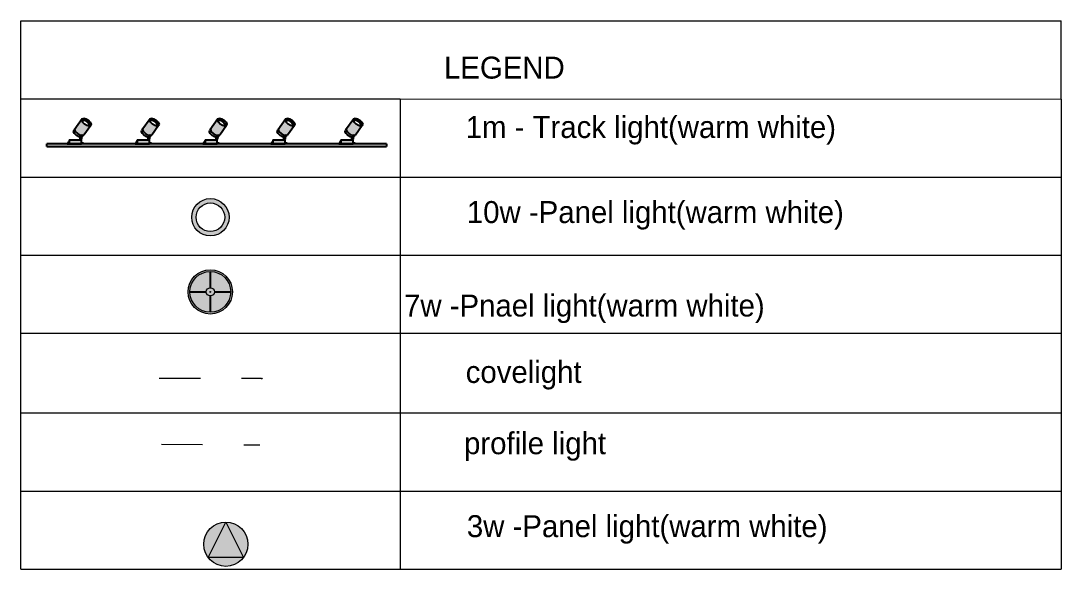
# Model space of a CAD drawing. Header units: millimetres. Extents: x 1464389 to 1998638, y -29162 to 256806.
# Drawn here: x 1735859 to 1740598, y 205312 to 207810 of the extents above; entities that cross this region are included whole.
import ezdxf

# ---------------------------------------------------------------- set-up
doc = ezdxf.new("R2010")
doc.units = ezdxf.units.MM
doc.header["$LTSCALE"] = 15
doc.linetypes.add('JIS_02_1.2', pattern=[2.5, 1.25, -1.25])
doc.layers.get('0').update_dxf_attribs({"lineweight": 5})
doc.layers.add('Edges', color=7, linetype='Continuous')
doc.layers.add('Walls & Columns', color=7, linetype='Continuous')
doc.layers.add('Hatch', color=252, linetype='Continuous', lineweight=15)
doc.layers.add('hidden line', color=251, linetype='JIS_02_1.2', lineweight=20)

# ---------------------------------------------------------------- blocks, each defined once
blk = doc.blocks.new('jfjd')
at = {"layer": 'Hatch'}
h = blk.add_hatch(color=67, dxfattribs=at)
h.dxf.hatch_style = 1
h.set_gradient(color1=(114, 116, 48), color2=(237, 238, 153), name='INVCYLINDER')
h.paths.add_polyline_path([(175309.1530030879, -17961.16554368112), (175309.1530030879, -17951.16554368112, 0.414213562373095), (175179.7902744802, -18080.52827228885), (175189.7902744802, -18080.52827228885, -0.414213562373095)])
h.paths.add_polyline_path([(175309.1530030879, -17951.16554368112), (175309.1530030879, -17961.16554368112, -0.414213562373095), (175428.5157316956, -18080.52827228885), (175438.5157316956, -18080.52827228885, 0.414213562373095)])
h.paths.add_polyline_path([(175189.7902744802, -18080.52827228885), (175179.7902744802, -18080.52827228885, 0.414213562373095), (175309.1530030879, -18209.89100089658), (175309.1530030879, -18199.89100089658, -0.414213562373095)])
h.paths.add_polyline_path([(175438.5157316956, -18080.52827228885), (175428.5157316956, -18080.52827228885, -0.414213562373095), (175309.1530030879, -18199.89100089658), (175309.1530030879, -18209.89100089658, 0.414213562373095)])
at = {"layer": 'Hatch', "true_color": 0xd7ebd2}
h = blk.add_hatch(color=254, dxfattribs=at)
h.dxf.hatch_style = 1
edge = h.paths.add_edge_path()
edge.add_arc((175309.1530030879, -18080.52827228883), 2, 180, 269.9999999993747)
edge.add_line((175309.1530030879, -18082.52827228883), (175309.1530030878, -18199.89100089655))
edge.add_arc((175309.1530030879, -18080.52827228883), 119.3627286077244, 180, 269.99999999997556, ccw=False)
edge.add_line((175189.7902744802, -18080.52827228885), (175307.1530030879, -18080.52827228885))
edge = h.paths.add_edge_path()
edge.add_arc((175309.1530030879, -18080.52827228889), 1.99999999996362, 269.9999999991662, 360.0000000010422)
edge.add_line((175311.1530030879, -18080.52827228885), (175428.5157316956, -18080.52827228885))
edge.add_arc((175309.1530030879, -18080.52827228884), 119.3627286077426, 270, 359.999999999993, ccw=False)
edge.add_line((175309.1530030879, -18199.89100089658), (175309.1530030879, -18082.52827228885))
edge = h.paths.add_edge_path()
edge.add_arc((175309.1530030879, -18080.52827228887), 2, 0, 89.99999999937468)
edge.add_line((175309.1530030879, -18078.52827228885), (175309.1530030879, -17961.16554368112))
edge.add_arc((175309.1530030879, -18080.52827228887), 119.3627286077244, 0, 89.99999999997561, ccw=False)
edge.add_line((175428.5157316956, -18080.52827228885), (175311.1530030879, -18080.52827228885))
edge = h.paths.add_edge_path()
edge.add_arc((175309.1530030878, -18080.52827228882), 1.99999999996362, 89.99999999916623, 180.0000000010422)
edge.add_line((175307.1530030879, -18080.52827228885), (175189.7902744801, -18080.52827228885))
edge.add_arc((175309.1530030879, -18080.52827228887), 119.3627286077426, 90, 179.999999999993, ccw=False)
edge.add_line((175309.1530030879, -17961.16554368112), (175309.1530030879, -18078.52827228885))
at = {"layer": 'Hatch', "true_color": 0x999b37}
h = blk.add_hatch(color=55, dxfattribs=at)
h.dxf.hatch_style = 1
h.paths.add_polyline_path([(175307.1530030879, -18080.52827228887), (175307.1530030879, -18082.52827228885), (175309.1530030879, -18082.52827228885, -0.4142135623709639)])
h.paths.add_polyline_path([(175309.1530030879, -18078.52827228885), (175307.1530030879, -18078.52827228885), (175307.1530030879, -18080.52827228887, -0.4142135623752261)])
h.paths.add_polyline_path([(175311.1530030879, -18078.52827228885), (175309.1530030879, -18078.52827228885, -0.4142135623730951), (175311.1530030879, -18080.52827228885)])
h.paths.add_polyline_path([(175311.1530030879, -18080.52827228885, -0.4142135623730951), (175309.1530030879, -18082.52827228885), (175311.1530030879, -18082.52827228885)])
at = {"layer": 'Hatch', "true_color": 0xd7ebd2}
h = blk.add_hatch(color=254, dxfattribs=at)
h.dxf.hatch_style = 1
h.paths.add_polyline_path([(175307.1530030879, -18078.52827228885), (175311.1530030879, -18078.52827228885), (175311.1530030879, -18082.52827228885), (175307.1530030879, -18082.52827228885)], flags=17)
h.paths.add_polyline_path([(175307.1530030879, -18080.52827228885, -1), (175311.1530030879, -18080.52827228885, -1)])
at = {"layer": 'Hatch', "true_color": 0x999b37}
h = blk.add_hatch(color=55, dxfattribs=at)
h.dxf.hatch_style = 1
h.paths.add_polyline_path([(175311.1530030879, -18080.52827228885, 1), (175307.1530030879, -18080.52827228885, 1)])
at = {"color": 116, "true_color": 0x136734}
for p, q in [((175307.1530030879, -17961.16554368112), (175307.1530030879, -18056.61893752244)), ((175309.1530030879, -17961.16554368112), (175309.1530030879, -18056.5354340038)), ((175311.1530030879, -17961.16554368112), (175311.1530030879, -18056.61893752244)), ((175189.7902744802, -18078.52827228885), (175285.2436683215, -18078.52827228886)), ((175189.7902744802, -18080.52827228885), (175285.1601648028, -18080.52827228885)), ((175189.7902744802, -18082.52827228885), (175285.2436683215, -18082.52827228885)), ((175307.1530030879, -18078.52827228885), (175307.1530030879, -18082.52827228885)), ((175307.1530030879, -18078.52827228885), (175311.1530030878, -18078.52827228885)), ((175307.1530030879, -18082.52827228885), (175311.1530030878, -18082.52827228885)), ((175307.1530030879, -18104.43760705526), (175307.1530030879, -18199.89100089658)), ((175309.1530030879, -18104.5211105739), (175309.1530030879, -18199.89100089658)), ((175311.1530030879, -18078.52827228885), (175311.1530030879, -18082.52827228885)), ((175311.1530030879, -18104.43760705526), (175311.1530030879, -18199.89100089658)), ((175333.0623378543, -18078.52827228886), (175428.5157316956, -18078.52827228885)), ((175333.0623378543, -18082.52827228885), (175428.5157316956, -18082.52827228885)), ((175333.1458413729, -18080.52827228885), (175428.5157316956, -18080.52827228885))]:
    blk.add_line(p, q, dxfattribs=at)
for radius in [129.3627286077295, 119.3627286077295, 23.99283828504849, 2]:
    blk.add_circle((175309.1530030879, -18080.52827228885), radius, dxfattribs=at)
blk = doc.blocks.new('Track Lighting fr')
at = {"layer": 'Hatch'}
h = blk.add_hatch(color=256, dxfattribs=at)
h.dxf.hatch_style = 1
h.paths.add_polyline_path([(5.248054120217326, 3.821727721436462), (2.748054120217326, 3.821727721436462), (2.748054120217326, 3.801727721439993), (2.994121091042521, 3.801727721439993), (3.08412110630131, 3.801727721439993), (3.494121075783732, 3.801727721439993), (3.584121136818888, 3.801727721439993), (3.994121136818888, 3.801727721439993), (4.084121136818888, 3.801727721439993), (4.494121136818888, 3.801727721439993), (4.584121136818888, 3.801727721439993), (4.994121014748576, 3.801727721439993), (5.084121014748575, 3.801727721439993), (5.248054120217326, 3.801727721439993)])
h = blk.add_hatch(color=219, dxfattribs=at)
h.dxf.hatch_style = 1
h.set_gradient(color1=(100, 33, 101), color2=(247, 242, 129), name='SPHERICAL')
h.paths.add_polyline_path([(5.248054120217326, 3.821727721436462), (2.748054120217326, 3.821727721436462), (2.748054120217326, 3.801727721439993), (2.994121091042521, 3.801727721439993), (3.08412110630131, 3.801727721439993), (3.494121075783732, 3.801727721439993), (3.584121136818888, 3.801727721439993), (3.994121136818888, 3.801727721439993), (4.084121136818888, 3.801727721439993), (4.494121136818888, 3.801727721439993), (4.584121136818888, 3.801727721439993), (4.994121014748576, 3.801727721439993), (5.084121014748575, 3.801727721439993), (5.248054120217326, 3.801727721439993)])
h = blk.add_hatch(color=219, dxfattribs=at)
h.dxf.hatch_style = 1
h.set_gradient(color1=(100, 33, 101), color2=(247, 242, 129), name='SPHERICAL')
h.paths.add_polyline_path([(3.08412110630131, 3.783727721439993), (3.08412110630131, 3.792727721439993), (3.08412110630131, 3.796727721439993), (3.08412110630131, 3.800727721439993), (2.994121091042521, 3.800727721439993), (2.994121091042521, 3.796727721439993), (2.994121091042521, 3.792727721439993), (2.994121091042521, 3.770727721439993), (2.997641091042521, 3.770727721439993), (3.08412110630131, 3.770727721439993)])
h.paths.add_polyline_path([(3.584121136818888, 3.792727721439993), (3.584121136818888, 3.796727721439993), (3.584121136818888, 3.800727721439993), (3.494121075783732, 3.800727721439993), (3.494121075783732, 3.796727721439993), (3.494121075783732, 3.792727721439993), (3.494121121560099, 3.792727721439993), (3.494121121560099, 3.770727721439993), (3.497641121560099, 3.770727721439993), (3.584121136818888, 3.770727721439993), (3.584121136818888, 3.783727721439993)])
h.paths.add_polyline_path([(4.084121136818888, 3.792727721439993), (4.084121136818888, 3.796727721439993), (4.084121136818888, 3.800727721439993), (3.994121136818888, 3.800727721439993), (3.994121136818888, 3.796727721439993), (3.994121136818888, 3.792727721439993), (3.994121121560099, 3.792727721439993), (3.994121121560099, 3.770727721439993), (3.997641121560099, 3.770727721439993), (4.084121136818888, 3.770727721439993), (4.084121136818888, 3.783727721439993)])
h.paths.add_polyline_path([(4.584121136818888, 3.792727721439993), (4.584121136818888, 3.796727721439993), (4.584121136818888, 3.800727721439993), (4.494121136818888, 3.800727721439993), (4.494121136818888, 3.796727721439993), (4.494121136818888, 3.792727721439993), (4.494121121560099, 3.792727721439993), (4.494121121560099, 3.770727721439993), (4.497641121560099, 3.770727721439993), (4.584121136818888, 3.770727721439993), (4.584121136818888, 3.783727721439993)])
h.paths.add_polyline_path([(5.084121014748575, 3.792727721439993), (5.084121014748575, 3.796727721439993), (5.084121014748575, 3.800727721439993), (4.994121014748576, 3.800727721439993), (4.994121014748576, 3.796727721439993), (4.994121014748576, 3.792727721439993), (4.994120999489786, 3.792727721439993), (4.994120999489786, 3.770727721439993), (4.997640999489786, 3.770727721439993), (5.084121014748575, 3.770727721439993), (5.084121014748575, 3.783727721439993)])
h = blk.add_hatch(color=219, dxfattribs=at)
h.dxf.hatch_style = 1
h.set_gradient(color1=(100, 33, 101), color2=(248, 215, 49), name='INVCYLINDER')
h.paths.add_polyline_path([(3.041799023781779, 3.697361975895559), (3.03558839145756, 3.711504111515676), (3.021799023781779, 3.725646247135794), (3.004125744973185, 3.735999007450735), (2.995714932595255, 3.737893691288626), (2.990903482043684, 3.738977561386563), (2.987304120217326, 3.739788382755911), (2.981572796975138, 3.737893691288626), (2.975841473732951, 3.735999007450735), (2.925841473732951, 3.665288329350149), (2.937304120217326, 3.66907769702593), (2.940112496059898, 3.668445060833307), (2.945134840447618, 3.66731368917595), (2.954125744973185, 3.665288329350149), (2.971799023781779, 3.654935561405813), (2.98558839145756, 3.640793425785696), (2.987066136967459, 3.637428474147596), (2.988920411235214, 3.633206134649375), (2.991799023781779, 3.626651290165579), (2.9887667667017, 3.616298537480032), (3.038766766701701, 3.687009215580618)])
h.paths.add_polyline_path([(3.535588421975138, 3.711504111515676), (3.521799054299357, 3.725646247135794), (3.504125775490763, 3.735999007450735), (3.495714963112833, 3.737893691288626), (3.490903512561263, 3.738977561386563), (3.487304150734904, 3.739788382755911), (3.481572827492716, 3.737893691288626), (3.475841504250529, 3.735999007450735), (3.425841504250529, 3.665288329350149), (3.437304150734904, 3.66907769702593), (3.440112526577476, 3.668445060833307), (3.445134870965196, 3.66731368917595), (3.454125775490763, 3.665288329350149), (3.471799054299357, 3.654935561405813), (3.485588421975138, 3.640793425785696), (3.487066167485037, 3.637428474147596), (3.488920441752792, 3.633206134649375), (3.491799054299357, 3.626651290165579), (3.488766797219279, 3.616298537480032), (3.538766797219279, 3.687009215580618), (3.541799054299357, 3.697361975895559)])
h.paths.add_polyline_path([(4.038766797219277, 3.687009215580616), (4.041799054299357, 3.697361975895559), (4.035588421975138, 3.711504111515676), (4.021799054299356, 3.725646247135794), (4.004125775490763, 3.735999007450735), (3.995714963112833, 3.737893691288626), (3.990903512561262, 3.738977561386563), (3.987304150734904, 3.739788382755911), (3.981572827492716, 3.737893691288626), (3.975841504250528, 3.735999007450735), (3.925841504250529, 3.665288329350149), (3.937304150734903, 3.66907769702593), (3.940112526577476, 3.668445060833307), (3.945134870965196, 3.66731368917595), (3.954125775490763, 3.665288329350149), (3.971799054299357, 3.654935561405813), (3.985588421975137, 3.640793425785696), (3.987066167485037, 3.637428474147596), (3.988920441752792, 3.633206134649375), (3.991799054299356, 3.626651290165579), (3.988766797219278, 3.616298537480032)])
h.paths.add_polyline_path([(4.541799054299357, 3.697361975895559), (4.535588421975138, 3.711504111515677), (4.521799054299358, 3.725646247135794), (4.504125775490763, 3.735999007450735), (4.495714963112833, 3.737893691288626), (4.490903512561262, 3.738977561386563), (4.487304150734904, 3.739788382755911), (4.481572827492716, 3.737893691288626), (4.475841504250528, 3.735999007450735), (4.425841504250529, 3.665288329350149), (4.437304150734903, 3.66907769702593), (4.440112526577476, 3.668445060833307), (4.445134870965196, 3.66731368917595), (4.454125775490763, 3.665288329350149), (4.471799054299357, 3.654935561405813), (4.485588421975137, 3.640793425785696), (4.487066167485037, 3.637428474147596), (4.488920441752792, 3.633206134649375), (4.491799054299356, 3.626651290165579), (4.488766797219278, 3.616298537480032), (4.538766797219277, 3.687009215580616)])
h.paths.add_polyline_path([(5.041798932229044, 3.697361975895559), (5.035588299904825, 3.711504111515676), (5.021798932229044, 3.725646247135794), (5.00412565342045, 3.735999007450735), (4.995714841042521, 3.737893691288626), (4.990903390490949, 3.738977561386563), (4.987304028664591, 3.739788382755911), (4.981572705422403, 3.737893691288626), (4.975841382180215, 3.735999007450735), (4.925841382180216, 3.665288329350149), (4.93730402866459, 3.66907769702593), (4.940112404507163, 3.668445060833307), (4.945134748894883, 3.66731368917595), (4.95412565342045, 3.665288329350149), (4.971798932229045, 3.654935561405813), (4.985588299904824, 3.640793425785696), (4.987066045414724, 3.637428474147596), (4.988920319682479, 3.633206134649375), (4.991798932229043, 3.626651290165579), (4.988766675148965, 3.616298537480032), (5.038766675148965, 3.687009215580616)])
at = {"layer": 'Edges'}
for p, q in [((5.248054120217326, 3.821727721436462), (2.748054120217326, 3.821727721436462)), ((2.748054120217326, 3.801727721439993), (2.748054120217326, 3.821727721436462)), ((2.748054120217326, 3.801727721439993), (2.994121091042521, 3.801727721439993)), ((2.979121121560099, 3.800727721439993), (2.994121091042521, 3.800727721439993)), ((2.979121121560099, 3.796727721439993), (2.979121121560099, 3.800727721439993)), ((2.979121121560099, 3.796727721439993), (2.994121091042521, 3.796727721439993)), ((2.981121121560099, 3.792727721439993), (2.981121121560099, 3.796727721439993)), ((2.994121091042521, 3.792727721439993), (2.981121121560099, 3.792727721439993)), ((2.990857037697794, 3.767727721439993), (2.990857037697794, 3.751799208334411)), ((2.99616033664799, 3.767727721439993), (2.990857037697794, 3.767727721439993)), ((2.990857037697794, 3.757222724186575), (2.99616033664799, 3.757222724186575)), ((2.994121091042521, 3.801727721439993), (2.994121091042521, 3.800727721439993)), ((2.994121091042521, 3.801727721439993), (3.08412110630131, 3.801727721439993)), ((2.994121091042521, 3.800727721439993), (2.994121091042521, 3.796727721439993)), ((3.08412110630131, 3.800727721439993), (2.994121091042521, 3.800727721439993)), ((2.994121091042521, 3.792727721439993), (2.994121091042521, 3.796727721439993)), ((2.994121091042521, 3.792727721439993), (2.994121091042521, 3.770727721439993)), ((2.994121091042521, 3.770727721439993), (2.998121091042521, 3.767727721439993)), ((2.994121091042521, 3.770727721439993), (2.997641091042521, 3.770727721439993)), ((2.99616033664799, 3.767727721439993), (2.99616033664799, 3.757222724186575)), ((2.99616033664799, 3.767727721439993), (2.998121091042521, 3.767727721439993)), ((2.99616033664799, 3.757222724186575), (2.99616033664799, 3.739222724186575)), ((2.99616033664799, 3.757222724186575), (3.005345929299357, 3.757222724186575)), ((2.997641091042521, 3.770727721439993), (2.998121091042521, 3.767727721439993)), ((3.08412110630131, 3.770727721439993), (2.997641091042521, 3.770727721439993)), ((3.005345929299357, 3.767727721439993), (2.998121091042521, 3.767727721439993)), ((3.005345929299357, 3.751513956660381), (3.005345929299358, 3.770727721439993)), ((3.08412110630131, 3.801727721439993), (3.494121075783732, 3.801727721439993)), ((3.08412110630131, 3.800727721439993), (3.08412110630131, 3.801727721439993)), ((3.08412110630131, 3.796727721439993), (3.08412110630131, 3.800727721439993)), ((3.09912110630131, 3.800727721439993), (3.08412110630131, 3.800727721439993)), ((3.08412110630131, 3.792727721439993), (3.08412110630131, 3.796727721439993)), ((3.09912110630131, 3.796727721439993), (3.08412110630131, 3.796727721439993)), ((3.08412110630131, 3.783727721439993), (3.08412110630131, 3.792727721439993)), ((3.08412110630131, 3.792727721439993), (3.09012110630131, 3.792727721439993)), ((3.08412110630131, 3.770727721439993), (3.08412110630131, 3.783727721439993)), ((3.08412110630131, 3.783727721439993), (3.09012110630131, 3.783727721439993)), ((3.09012110630131, 3.783727721439993), (3.09012110630131, 3.792727721439993)), ((3.09012110630131, 3.792727721439993), (3.09712110630131, 3.792727721439993)), ((3.09712110630131, 3.792727721439993), (3.09712110630131, 3.796727721439993)), ((3.09912110630131, 3.796727721439993), (3.09912110630131, 3.800727721439993)), ((3.479121136818888, 3.800727721439993), (3.494121075783732, 3.800727721439993)), ((3.479121136818888, 3.796727721439993), (3.494121075783732, 3.796727721439993)), ((3.479121152077677, 3.796727721439993), (3.479121152077677, 3.800727721439993)), ((3.494121075783732, 3.792727721439993), (3.481121136818888, 3.792727721439993)), ((3.481121152077677, 3.792727721439993), (3.481121152077677, 3.796727721439993)), ((3.490857068215372, 3.767727721439993), (3.490857068215373, 3.751799208334411)), ((3.496160367165568, 3.767727721439993), (3.490857068215373, 3.767727721439993)), ((3.490857068215373, 3.757222724186575), (3.496160367165568, 3.757222724186575)), ((3.494121075783732, 3.801727721439993), (3.494121075783732, 3.800727721439993)), ((3.494121075783732, 3.801727721439993), (3.584121136818888, 3.801727721439993)), ((3.494121075783732, 3.800727721439993), (3.494121075783732, 3.796727721439993)), ((3.584121136818888, 3.800727721439993), (3.494121075783732, 3.800727721439993)), ((3.494121075783732, 3.792727721439993), (3.494121075783732, 3.796727721439993)), ((3.494121121560099, 3.792727721439993), (3.494121121560099, 3.770727721439993)), ((3.494121121560099, 3.770727721439993), (3.498121121560099, 3.767727721439993)), ((3.494121121560099, 3.770727721439993), (3.497641121560099, 3.770727721439993)), ((3.496160367165568, 3.767727721439993), (3.496160367165568, 3.757222724186575)), ((3.496160367165568, 3.767727721439993), (3.498121121560099, 3.767727721439993)), ((3.496160367165568, 3.757222724186575), (3.496160367165568, 3.739222724186575)), ((3.496160367165568, 3.757222724186575), (3.505345959816935, 3.757222724186575)), ((3.497641121560099, 3.770727721439993), (3.498121121560099, 3.767727721439993)), ((3.584121136818888, 3.770727721439993), (3.497641121560099, 3.770727721439993)), ((3.505345959816935, 3.767727721439993), (3.498121121560099, 3.767727721439993)), ((3.505345959816935, 3.751513956660381), (3.505345959816936, 3.770727721439993)), ((3.584121136818888, 3.801727721439993), (3.994121136818888, 3.801727721439993)), ((3.584121136818888, 3.800727721439993), (3.584121136818888, 3.801727721439993)), ((3.584121136818888, 3.796727721439993), (3.584121136818888, 3.800727721439993)), ((3.599121136818888, 3.800727721439993), (3.584121136818888, 3.800727721439993)), ((3.584121136818888, 3.792727721439993), (3.584121136818888, 3.796727721439993)), ((3.599121136818888, 3.796727721439993), (3.584121136818888, 3.796727721439993)), ((3.584121136818888, 3.783727721439993), (3.584121136818888, 3.792727721439993)), ((3.584121136818888, 3.792727721439993), (3.590121136818888, 3.792727721439993)), ((3.584121136818888, 3.783727721439993), (3.590121136818888, 3.783727721439993)), ((3.584121136818888, 3.770727721439993), (3.584121136818888, 3.783727721439993)), ((3.590121136818888, 3.783727721439993), (3.590121136818888, 3.792727721439993)), ((3.590121136818888, 3.792727721439993), (3.597121136818888, 3.792727721439993)), ((3.979121136818888, 3.800727721439993), (3.994121136818888, 3.800727721439993)), ((3.979121136818888, 3.796727721439993), (3.994121136818888, 3.796727721439993)), ((3.979121152077677, 3.796727721439993), (3.979121152077677, 3.800727721439993)), ((3.994121136818888, 3.792727721439993), (3.981121136818888, 3.792727721439993)), ((3.981121152077677, 3.792727721439993), (3.981121152077677, 3.796727721439993)), ((3.990857068215372, 3.767727721439993), (3.990857068215372, 3.751799208334411)), ((3.996160367165567, 3.767727721439993), (3.990857068215372, 3.767727721439993)), ((3.990857068215372, 3.757222724186575), (3.996160367165567, 3.757222724186575)), ((3.994121121560099, 3.792727721439993), (3.994121121560099, 3.770727721439993)), ((3.994121121560099, 3.770727721439993), (3.998121121560099, 3.767727721439993)), ((3.994121121560099, 3.770727721439993), (3.997641121560099, 3.770727721439993)), ((3.994121136818888, 3.801727721439993), (3.994121136818888, 3.800727721439993)), ((3.994121136818888, 3.801727721439993), (4.084121136818888, 3.801727721439993)), ((3.994121136818888, 3.800727721439993), (3.994121136818888, 3.796727721439993)), ((4.084121136818888, 3.800727721439993), (3.994121136818888, 3.800727721439993)), ((3.994121136818888, 3.792727721439993), (3.994121136818888, 3.796727721439993)), ((3.996160367165567, 3.767727721439993), (3.996160367165567, 3.757222724186575)), ((3.996160367165567, 3.767727721439993), (3.998121121560099, 3.767727721439993)), ((3.996160367165567, 3.757222724186575), (3.996160367165567, 3.739222724186575)), ((3.996160367165567, 3.757222724186575), (4.005345959816935, 3.757222724186575)), ((3.997641121560099, 3.770727721439993), (3.998121121560099, 3.767727721439993)), ((4.084121136818888, 3.770727721439993), (3.997641121560099, 3.770727721439993)), ((4.005345959816935, 3.767727721439993), (3.998121121560099, 3.767727721439993)), ((4.005345959816935, 3.751513956660381), (4.005345959816935, 3.770727721439993)), ((4.084121136818888, 3.801727721439993), (4.494121136818888, 3.801727721439993)), ((4.084121136818888, 3.800727721439993), (4.084121136818888, 3.801727721439993)), ((4.084121136818888, 3.796727721439993), (4.084121136818888, 3.800727721439993)), ((4.099121136818888, 3.800727721439993), (4.084121136818888, 3.800727721439993)), ((4.084121136818888, 3.792727721439993), (4.084121136818888, 3.796727721439993)), ((4.099121136818888, 3.796727721439993), (4.084121136818888, 3.796727721439993)), ((4.084121136818888, 3.783727721439993), (4.084121136818888, 3.792727721439993)), ((4.084121136818888, 3.792727721439993), (4.090121136818888, 3.792727721439993)), ((4.084121136818888, 3.783727721439993), (4.090121136818888, 3.783727721439993)), ((4.084121136818888, 3.770727721439993), (4.084121136818888, 3.783727721439993)), ((4.090121136818888, 3.783727721439993), (4.090121136818888, 3.792727721439993)), ((4.090121136818888, 3.792727721439993), (4.097121136818888, 3.792727721439993)), ((4.097121136818888, 3.792727721439993), (4.097121136818888, 3.796727721439993)), ((4.099121136818888, 3.796727721439993), (4.099121136818888, 3.800727721439993)), ((4.479121136818888, 3.800727721439993), (4.494121136818888, 3.800727721439993)), ((4.479121136818888, 3.800727721439993), (4.494121136818888, 3.800727721439993)), ((4.479121136818888, 3.796727721439993), (4.494121136818888, 3.796727721439993)), ((4.479121136818888, 3.796727721439993), (4.494121136818888, 3.796727721439993)), ((4.479121152077677, 3.796727721439993), (4.479121152077677, 3.800727721439993)), ((4.494121136818888, 3.792727721439993), (4.481121136818888, 3.792727721439993)), ((4.494121136818888, 3.792727721439993), (4.481121136818889, 3.792727721439993)), ((4.481121152077677, 3.792727721439993), (4.481121152077677, 3.796727721439993)), ((4.490857068215371, 3.767727721439993), (4.490857068215372, 3.751799208334411)), ((4.496160367165567, 3.767727721439993), (4.490857068215372, 3.767727721439993)), ((4.490857068215372, 3.757222724186575), (4.496160367165567, 3.757222724186575)), ((4.494121121560099, 3.792727721439993), (4.494121121560099, 3.770727721439993)), ((4.494121121560099, 3.770727721439993), (4.498121121560098, 3.767727721439993)), ((4.494121121560099, 3.770727721439993), (4.497641121560099, 3.770727721439993)), ((4.494121136818888, 3.801727721439993), (4.494121136818888, 3.800727721439993)), ((4.494121136818888, 3.801727721439993), (4.584121136818888, 3.801727721439993)), ((4.494121136818888, 3.801727721439993), (4.494121136818888, 3.800727721439993)), ((4.494121136818888, 3.801727721439993), (4.584121136818888, 3.801727721439993)), ((4.494121136818888, 3.800727721439993), (4.494121136818888, 3.796727721439993)), ((4.584121136818888, 3.800727721439993), (4.494121136818888, 3.800727721439993)), ((4.494121136818888, 3.800727721439993), (4.494121136818888, 3.796727721439993)), ((4.584121136818888, 3.800727721439993), (4.494121136818888, 3.800727721439993)), ((4.494121136818888, 3.792727721439993), (4.494121136818888, 3.796727721439993)), ((4.494121136818888, 3.792727721439993), (4.494121136818888, 3.796727721439993)), ((4.496160367165567, 3.767727721439993), (4.496160367165567, 3.757222724186575)), ((4.496160367165567, 3.767727721439993), (4.498121121560098, 3.767727721439993)), ((4.496160367165567, 3.757222724186575), (4.496160367165567, 3.739222724186575)), ((4.496160367165567, 3.757222724186575), (4.505345959816935, 3.757222724186575)), ((4.497641121560099, 3.770727721439993), (4.498121121560098, 3.767727721439993)), ((4.584121136818888, 3.770727721439993), (4.497641121560099, 3.770727721439993)), ((4.505345959816935, 3.767727721439993), (4.498121121560098, 3.767727721439993)), ((4.505345959816935, 3.751513956660381), (4.505345959816935, 3.770727721439993)), ((4.584121136818888, 3.800727721439993), (4.584121136818888, 3.801727721439993)), ((4.584121136818888, 3.801727721439993), (4.994121014748576, 3.801727721439993)), ((4.584121136818888, 3.800727721439993), (4.584121136818888, 3.801727721439993)), ((4.584121136818888, 3.796727721439993), (4.584121136818888, 3.800727721439993)), ((4.599121136818888, 3.800727721439993), (4.584121136818888, 3.800727721439993)), ((4.584121136818888, 3.796727721439993), (4.584121136818888, 3.800727721439993)), ((4.599121136818888, 3.800727721439993), (4.584121136818888, 3.800727721439993)), ((4.584121136818888, 3.792727721439993), (4.584121136818888, 3.796727721439993)), ((4.599121136818888, 3.796727721439993), (4.584121136818888, 3.796727721439993)), ((4.584121136818888, 3.792727721439993), (4.584121136818888, 3.796727721439993)), ((4.599121136818888, 3.796727721439993), (4.584121136818888, 3.796727721439993)), ((4.584121136818888, 3.792727721439993), (4.590121136818889, 3.792727721439993)), ((4.584121136818888, 3.783727721439993), (4.584121136818888, 3.792727721439993)), ((4.584121136818888, 3.792727721439993), (4.590121136818888, 3.792727721439993)), ((4.584121136818888, 3.783727721439993), (4.590121136818888, 3.783727721439993)), ((4.584121136818888, 3.770727721439993), (4.584121136818888, 3.783727721439993)), ((4.590121136818889, 3.792727721439993), (4.597121136818888, 3.792727721439993)), ((4.590121136818888, 3.783727721439993), (4.590121136818888, 3.792727721439993)), ((4.590121136818888, 3.792727721439993), (4.597121136818888, 3.792727721439993)), ((4.597121136818888, 3.792727721439993), (4.597121136818888, 3.796727721439993)), ((4.599121136818888, 3.796727721439993), (4.599121136818888, 3.800727721439993)), ((4.979121014748576, 3.800727721439993), (4.994121014748576, 3.800727721439993)), ((4.979121014748575, 3.800727721439993), (4.994121014748576, 3.800727721439993)), ((4.979121014748576, 3.796727721439993), (4.994121014748576, 3.796727721439993)), ((4.979121014748575, 3.796727721439993), (4.994121014748576, 3.796727721439993)), ((4.979121030007364, 3.796727721439993), (4.979121030007364, 3.800727721439993)), ((4.994121014748576, 3.792727721439993), (4.981121014748576, 3.792727721439993)), ((4.994121014748576, 3.792727721439993), (4.981121014748576, 3.792727721439993)), ((4.981121030007364, 3.792727721439993), (4.981121030007364, 3.796727721439993)), ((4.990856946145058, 3.767727721439993), (4.990856946145059, 3.751799208334411)), ((4.996160245095254, 3.767727721439993), (4.990856946145059, 3.767727721439993)), ((4.990856946145059, 3.757222724186575), (4.996160245095254, 3.757222724186575)), ((4.994120999489786, 3.792727721439993), (4.994120999489786, 3.770727721439993)), ((4.994120999489786, 3.770727721439993), (4.998120999489785, 3.767727721439993)), ((4.994120999489786, 3.770727721439993), (4.997640999489786, 3.770727721439993)), ((4.994121014748576, 3.801727721439993), (4.994121014748576, 3.800727721439993)), ((4.994121014748576, 3.801727721439993), (5.084121014748575, 3.801727721439993)), ((4.994121014748576, 3.801727721439993), (4.994121014748576, 3.800727721439993)), ((4.994121014748576, 3.801727721439993), (5.084121014748575, 3.801727721439993)), ((4.994121014748576, 3.800727721439993), (4.994121014748576, 3.796727721439993)), ((5.084121014748575, 3.800727721439993), (4.994121014748576, 3.800727721439993)), ((4.994121014748576, 3.800727721439993), (4.994121014748576, 3.796727721439993)), ((5.084121014748575, 3.800727721439993), (4.994121014748576, 3.800727721439993)), ((4.994121014748576, 3.792727721439993), (4.994121014748576, 3.796727721439993)), ((4.994121014748576, 3.792727721439993), (4.994121014748576, 3.796727721439993)), ((4.996160245095254, 3.767727721439993), (4.996160245095254, 3.757222724186575)), ((4.996160245095254, 3.767727721439993), (4.998120999489785, 3.767727721439993)), ((4.996160245095254, 3.757222724186575), (4.996160245095254, 3.739222724186575)), ((4.996160245095254, 3.757222724186575), (5.005345837746622, 3.757222724186575)), ((4.997640999489786, 3.770727721439993), (4.998120999489785, 3.767727721439993)), ((5.084121014748575, 3.770727721439993), (4.997640999489786, 3.770727721439993)), ((5.005345837746622, 3.767727721439993), (4.998120999489785, 3.767727721439993)), ((5.005345837746622, 3.751513956660381), (5.005345837746622, 3.770727721439993)), ((5.084121014748575, 3.801727721439993), (5.248054120217326, 3.801727721439993)), ((5.084121014748575, 3.800727721439993), (5.084121014748575, 3.801727721439993)), ((5.084121014748575, 3.800727721439993), (5.084121014748575, 3.801727721439993)), ((5.084121014748575, 3.796727721439993), (5.084121014748575, 3.800727721439993)), ((5.099121014748576, 3.800727721439993), (5.084121014748575, 3.800727721439993)), ((5.084121014748575, 3.796727721439993), (5.084121014748575, 3.800727721439993)), ((5.099121014748575, 3.800727721439993), (5.084121014748575, 3.800727721439993)), ((5.084121014748575, 3.792727721439993), (5.084121014748575, 3.796727721439993)), ((5.099121014748576, 3.796727721439993), (5.084121014748575, 3.796727721439993)), ((5.084121014748575, 3.792727721439993), (5.084121014748575, 3.796727721439993)), ((5.099121014748575, 3.796727721439993), (5.084121014748575, 3.796727721439993)), ((5.084121014748575, 3.792727721439993), (5.090121014748576, 3.792727721439993)), ((5.084121014748575, 3.783727721439993), (5.084121014748575, 3.792727721439993)), ((5.084121014748575, 3.792727721439993), (5.090121014748575, 3.792727721439993)), ((5.084121014748575, 3.783727721439993), (5.090121014748575, 3.783727721439993)), ((5.084121014748575, 3.770727721439993), (5.084121014748575, 3.783727721439993)), ((5.090121014748576, 3.792727721439993), (5.097121014748575, 3.792727721439993)), ((5.090121014748575, 3.783727721439993), (5.090121014748575, 3.792727721439993)), ((5.090121014748575, 3.792727721439993), (5.097121014748575, 3.792727721439993)), ((5.097121014748575, 3.792727721439993), (5.097121014748575, 3.796727721439993)), ((5.099121014748575, 3.796727721439993), (5.099121014748575, 3.800727721439993)), ((5.248054120217326, 3.821727721436462), (5.248054120217326, 3.801727721439993)), ((2.925841473732951, 3.665288329350149), (2.975841473732951, 3.735999007450735)), ((2.981572796975138, 3.737893691288626), (2.975841473732951, 3.735999007450735)), ((2.981572796975138, 3.737893691288626), (2.990857037697794, 3.751023590431588)), ((2.981572796975138, 3.737893691288626), (2.987304120217326, 3.739788382755911)), ((2.987304120217326, 3.739788382755911), (2.987730075310052, 3.739692428665095)), ((2.987730075310052, 3.739692428665095), (2.988483048876518, 3.742263259159719)), ((2.987730075310052, 3.739692428665095), (2.990903482043684, 3.738977561386563)), ((2.988483048876518, 3.742263259159719), (2.990857037697794, 3.743653905779685)), ((2.9887667667017, 3.616298537480032), (3.048766766701701, 3.701151351200735)), ((2.990857037697794, 3.751799208334411), (2.990857037697794, 3.751023590431588)), ((2.990857037697794, 3.751023590431588), (2.990857037697794, 3.743653905779685)), ((2.990857037697794, 3.743653905779685), (2.990857037697794, 3.739222724186575)), ((2.990857037697794, 3.739222724186575), (2.990903482043684, 3.738977561386563)), ((2.990903482043684, 3.738977561386563), (2.995714932595255, 3.737893691288626)), ((2.995714932595255, 3.737893691288626), (2.996264797030302, 3.738671315843376)), ((3.004125744973185, 3.735999007450735), (2.995714932595255, 3.737893691288626)), ((2.996264797030302, 3.738671315843376), (2.99616033664799, 3.739222724186575)), ((2.996264797030302, 3.738671315843376), (2.997782274481645, 3.740817349760525)), ((2.997782274481645, 3.740817349760525), (2.999228184811846, 3.742862172638795)), ((2.999228184811846, 3.742862172638795), (3.005345929299357, 3.751513956660381)), ((3.004125744973185, 3.735999007450735), (3.021799023781779, 3.725646247135794)), ((3.005345929299357, 3.751513956660381), (3.005714947854044, 3.752035826908743)), ((3.005714947854044, 3.752035826908743), (3.014125744973185, 3.750141143070852)), ((3.014125744973185, 3.750141143070852), (3.031799023781779, 3.739788382755911)), ((3.021799023781779, 3.725646247135794), (3.03558839145756, 3.711504111515676)), ((3.031799023781779, 3.739788382755911), (3.04558839145756, 3.725646247135794)), ((3.03558839145756, 3.711504111515676), (3.041799023781779, 3.697361975895559)), ((3.041799023781779, 3.697361975895559), (3.038766766701701, 3.687009215580618)), ((3.04558839145756, 3.725646247135794), (3.051799023781779, 3.711504111515676)), ((3.051799023781779, 3.711504111515676), (3.048766766701701, 3.701151351200735)), ((3.425841504250529, 3.665288329350149), (3.475841504250529, 3.735999007450735)), ((3.481572827492716, 3.737893691288626), (3.475841504250529, 3.735999007450735)), ((3.481572827492716, 3.737893691288626), (3.490857068215373, 3.751023590431588)), ((3.481572827492716, 3.737893691288626), (3.487304150734904, 3.739788382755911)), ((3.487304150734904, 3.739788382755911), (3.48773010582763, 3.739692428665095)), ((3.48773010582763, 3.739692428665095), (3.488483079394097, 3.742263259159719)), ((3.48773010582763, 3.739692428665095), (3.490903512561263, 3.738977561386563)), ((3.488483079394097, 3.742263259159719), (3.490857068215373, 3.743653905779685)), ((3.488766797219279, 3.616298537480032), (3.548766797219279, 3.701151351200735)), ((3.490857068215373, 3.751799208334411), (3.490857068215373, 3.751023590431588)), ((3.490857068215373, 3.751023590431588), (3.490857068215373, 3.743653905779685)), ((3.490857068215373, 3.743653905779685), (3.490857068215373, 3.739222724186575)), ((3.490857068215373, 3.739222724186575), (3.490903512561263, 3.738977561386563)), ((3.490903512561263, 3.738977561386563), (3.495714963112833, 3.737893691288626)), ((3.495714963112833, 3.737893691288626), (3.49626482754788, 3.738671315843376)), ((3.504125775490763, 3.735999007450735), (3.495714963112833, 3.737893691288626)), ((3.49626482754788, 3.738671315843376), (3.496160367165568, 3.739222724186575)), ((3.49626482754788, 3.738671315843376), (3.497782304999224, 3.740817349760525)), ((3.497782304999224, 3.740817349760525), (3.499228215329425, 3.742862172638795)), ((3.499228215329425, 3.742862172638795), (3.505345959816935, 3.751513956660381)), ((3.504125775490763, 3.735999007450735), (3.521799054299357, 3.725646247135794)), ((3.505345959816935, 3.751513956660381), (3.505714978371623, 3.752035826908743)), ((3.505714978371623, 3.752035826908743), (3.514125775490763, 3.750141143070852)), ((3.514125775490763, 3.750141143070852), (3.531799054299357, 3.739788382755911)), ((3.521799054299357, 3.725646247135794), (3.535588421975138, 3.711504111515676)), ((3.531799054299357, 3.739788382755911), (3.545588421975138, 3.725646247135794)), ((3.535588421975138, 3.711504111515676), (3.541799054299357, 3.697361975895559)), ((3.541799054299357, 3.697361975895559), (3.538766797219279, 3.687009215580618)), ((3.545588421975138, 3.725646247135794), (3.551799054299357, 3.711504111515676)), ((3.551799054299357, 3.711504111515676), (3.548766797219279, 3.701151351200735)), ((3.925841504250529, 3.665288329350149), (3.975841504250528, 3.735999007450735)), ((3.981572827492716, 3.737893691288626), (3.975841504250528, 3.735999007450735)), ((3.981572827492716, 3.737893691288626), (3.990857068215372, 3.751023590431588)), ((3.981572827492716, 3.737893691288626), (3.987304150734904, 3.739788382755911)), ((3.987304150734904, 3.739788382755911), (3.987730105827629, 3.739692428665095)), ((3.987730105827629, 3.739692428665095), (3.988483079394096, 3.742263259159719)), ((3.987730105827629, 3.739692428665095), (3.990903512561262, 3.738977561386563)), ((3.988483079394096, 3.742263259159719), (3.990857068215372, 3.743653905779685)), ((3.988766797219278, 3.616298537480032), (4.048766797219279, 3.701151351200735)), ((3.990857068215372, 3.751799208334411), (3.990857068215372, 3.751023590431588)), ((3.990857068215372, 3.751023590431588), (3.990857068215372, 3.743653905779685)), ((3.990857068215372, 3.743653905779685), (3.990857068215372, 3.739222724186575)), ((3.990857068215372, 3.739222724186575), (3.990903512561262, 3.738977561386563)), ((3.990903512561262, 3.738977561386563), (3.995714963112833, 3.737893691288626)), ((3.995714963112833, 3.737893691288626), (3.99626482754788, 3.738671315843376)), ((4.004125775490763, 3.735999007450735), (3.995714963112833, 3.737893691288626)), ((3.99626482754788, 3.738671315843376), (3.996160367165567, 3.739222724186575)), ((3.99626482754788, 3.738671315843376), (3.997782304999223, 3.740817349760525)), ((3.997782304999223, 3.740817349760525), (3.999228215329424, 3.742862172638795)), ((3.999228215329424, 3.742862172638795), (4.005345959816935, 3.751513956660381)), ((4.004125775490763, 3.735999007450735), (4.021799054299357, 3.725646247135794)), ((4.005345959816935, 3.751513956660381), (4.005714978371622, 3.752035826908743)), ((4.005714978371622, 3.752035826908743), (4.014125775490763, 3.750141143070852)), ((4.014125775490763, 3.750141143070852), (4.031799054299356, 3.739788382755911)), ((4.021799054299357, 3.725646247135794), (4.035588421975138, 3.711504111515676)), ((4.031799054299356, 3.739788382755911), (4.045588421975138, 3.725646247135794)), ((4.035588421975138, 3.711504111515676), (4.041799054299357, 3.697361975895559)), ((4.041799054299357, 3.697361975895559), (4.038766797219278, 3.687009215580618)), ((4.045588421975138, 3.725646247135794), (4.051799054299357, 3.711504111515676)), ((4.051799054299357, 3.711504111515676), (4.048766797219279, 3.701151351200735)), ((4.425841504250529, 3.665288329350149), (4.475841504250528, 3.735999007450735)), ((4.481572827492716, 3.737893691288626), (4.475841504250528, 3.735999007450735)), ((4.481572827492716, 3.737893691288626), (4.490857068215372, 3.751023590431588)), ((4.481572827492716, 3.737893691288626), (4.487304150734904, 3.739788382755911)), ((4.487304150734904, 3.739788382755911), (4.487730105827629, 3.739692428665095)), ((4.487730105827629, 3.739692428665095), (4.488483079394096, 3.742263259159719)), ((4.487730105827629, 3.739692428665095), (4.490903512561262, 3.738977561386563)), ((4.488483079394096, 3.742263259159719), (4.490857068215372, 3.743653905779685)), ((4.488766797219278, 3.616298537480032), (4.548766797219279, 3.701151351200735)), ((4.490857068215372, 3.751799208334411), (4.490857068215372, 3.751023590431588)), ((4.490857068215372, 3.751023590431588), (4.490857068215372, 3.743653905779685)), ((4.490857068215372, 3.743653905779685), (4.490857068215372, 3.739222724186575)), ((4.490857068215372, 3.739222724186575), (4.490903512561262, 3.738977561386563)), ((4.490903512561262, 3.738977561386563), (4.495714963112833, 3.737893691288626)), ((4.495714963112833, 3.737893691288626), (4.49626482754788, 3.738671315843376)), ((4.504125775490763, 3.735999007450735), (4.495714963112833, 3.737893691288626)), ((4.49626482754788, 3.738671315843376), (4.496160367165567, 3.739222724186575)), ((4.49626482754788, 3.738671315843376), (4.497782304999223, 3.740817349760525)), ((4.497782304999223, 3.740817349760525), (4.499228215329424, 3.742862172638795)), ((4.499228215329424, 3.742862172638795), (4.505345959816935, 3.751513956660381)), ((4.504125775490763, 3.735999007450735), (4.521799054299357, 3.725646247135794)), ((4.505345959816935, 3.751513956660381), (4.505714978371622, 3.752035826908743)), ((4.505714978371622, 3.752035826908743), (4.514125775490763, 3.750141143070852)), ((4.514125775490763, 3.750141143070852), (4.531799054299356, 3.739788382755911)), ((4.521799054299357, 3.725646247135794), (4.535588421975138, 3.711504111515676)), ((4.531799054299356, 3.739788382755911), (4.545588421975138, 3.725646247135794)), ((4.535588421975138, 3.711504111515676), (4.541799054299357, 3.697361975895559)), ((4.541799054299357, 3.697361975895559), (4.538766797219278, 3.687009215580618)), ((4.545588421975138, 3.725646247135794), (4.551799054299357, 3.711504111515676)), ((4.551799054299357, 3.711504111515676), (4.548766797219279, 3.701151351200735)), ((4.925841382180216, 3.665288329350149), (4.975841382180215, 3.735999007450735)), ((4.981572705422403, 3.737893691288626), (4.975841382180215, 3.735999007450735)), ((4.981572705422403, 3.737893691288626), (4.990856946145059, 3.751023590431588)), ((4.981572705422403, 3.737893691288626), (4.987304028664591, 3.739788382755911)), ((4.987304028664591, 3.739788382755911), (4.987729983757316, 3.739692428665095)), ((4.987729983757316, 3.739692428665095), (4.988482957323783, 3.742263259159719)), ((4.987729983757316, 3.739692428665095), (4.990903390490949, 3.738977561386563)), ((4.988482957323783, 3.742263259159719), (4.990856946145059, 3.743653905779685)), ((4.988766675148965, 3.616298537480032), (5.048766675148966, 3.701151351200735)), ((4.990856946145059, 3.751799208334411), (4.990856946145059, 3.751023590431588)), ((4.990856946145059, 3.751023590431588), (4.990856946145059, 3.743653905779685)), ((4.990856946145059, 3.743653905779685), (4.990856946145059, 3.739222724186575)), ((4.990856946145059, 3.739222724186575), (4.990903390490949, 3.738977561386563)), ((4.990903390490949, 3.738977561386563), (4.995714841042521, 3.737893691288626)), ((4.995714841042521, 3.737893691288626), (4.996264705477567, 3.738671315843376)), ((5.00412565342045, 3.735999007450735), (4.995714841042521, 3.737893691288626)), ((4.996264705477567, 3.738671315843376), (4.996160245095254, 3.739222724186575)), ((4.996264705477567, 3.738671315843376), (4.99778218292891, 3.740817349760525)), ((4.99778218292891, 3.740817349760525), (4.999228093259111, 3.742862172638795)), ((4.999228093259111, 3.742862172638795), (5.005345837746622, 3.751513956660381)), ((5.00412565342045, 3.735999007450735), (5.021798932229044, 3.725646247135794)), ((5.005345837746622, 3.751513956660381), (5.005714856301309, 3.752035826908743)), ((5.005714856301309, 3.752035826908743), (5.01412565342045, 3.750141143070852)), ((5.01412565342045, 3.750141143070852), (5.031798932229044, 3.739788382755911)), ((5.021798932229044, 3.725646247135794), (5.035588299904825, 3.711504111515676)), ((5.031798932229044, 3.739788382755911), (5.045588299904825, 3.725646247135794)), ((5.035588299904825, 3.711504111515676), (5.041798932229044, 3.697361975895559)), ((5.041798932229044, 3.697361975895559), (5.038766675148965, 3.687009215580618)), ((5.045588299904825, 3.725646247135794), (5.051798932229044, 3.711504111515676)), ((5.051798932229044, 3.711504111515676), (5.048766675148966, 3.701151351200735)), ((2.922809216652873, 3.654935561405813), (2.925841473732951, 3.665288329350149)), ((2.929019848977092, 3.640793425785696), (2.922809216652873, 3.654935561405813)), ((2.925841473732951, 3.665288329350149), (2.937304120217326, 3.66907769702593)), ((2.942809216652873, 3.626651290165579), (2.929019848977092, 3.640793425785696)), ((2.934708203469278, 3.659178206669485), (2.937133999978068, 3.667460417973196)), ((2.939676709328654, 3.647864501225149), (2.934708203469278, 3.659178206669485)), ((2.937133999978068, 3.667460417973196), (2.940112496059898, 3.668445060833307)), ((2.937304120217326, 3.66907769702593), (2.940112496059898, 3.668445060833307)), ((2.939651013527873, 3.665500823246634), (2.937467801247599, 3.658046843754446)), ((2.937467801247599, 3.658046843754446), (2.941939450417521, 3.647864501225149)), ((2.945134840447618, 3.66731368917595), (2.939651013527873, 3.665500823246634)), ((2.950708203469279, 3.636550795780813), (2.939676709328654, 3.647864501225149)), ((2.940112496059898, 3.668445060833307), (2.945134840447618, 3.66731368917595)), ((2.941939450417521, 3.647864501225149), (2.951867795144083, 3.637682158695852)), ((2.960482495461466, 3.616298537480032), (2.942809216652873, 3.626651290165579)), ((2.945134840447618, 3.66731368917595), (2.954125744973185, 3.665288329350149)), ((2.964846814309122, 3.628268584477102), (2.950708203469279, 3.636550795780813)), ((2.951867795144083, 3.637682158695852), (2.964592541848185, 3.630228179203665)), ((2.954125744973185, 3.665288329350149), (2.971799023781779, 3.654935561405813)), ((2.977304120217326, 3.612509154545462), (2.960482495461466, 3.616298537480032)), ((2.964592541848185, 3.630228179203665), (2.97670411411381, 3.627499831425344)), ((2.978304120217325, 3.625237090336477), (2.964846814309122, 3.628268584477102)), ((2.971799023781779, 3.654935561405813), (2.98558839145756, 3.640793425785696)), ((2.97670411411381, 3.627499831425344), (2.984957226906779, 3.630228179203665)), ((2.9887667667017, 3.616298537480032), (2.977304120217326, 3.612509154545462)), ((2.987474240456583, 3.628268584477102), (2.978304120217325, 3.625237090336477)), ((2.984957226906779, 3.630228179203665), (2.987066136967459, 3.637428474147596)), ((2.98558839145756, 3.640793425785696), (2.987066136967459, 3.637428474147596)), ((2.987066136967459, 3.637428474147596), (2.988920411235214, 3.633206134649375)), ((2.988920411235214, 3.633206134649375), (2.987474240456583, 3.628268584477102)), ((2.991799023781779, 3.626651290165579), (2.9887667667017, 3.616298537480032)), ((2.988920411235214, 3.633206134649375), (2.991799023781779, 3.626651290165579)), ((3.422809247170451, 3.654935561405813), (3.425841504250529, 3.665288329350149)), ((3.42901987949467, 3.640793425785696), (3.422809247170451, 3.654935561405813)), ((3.425841504250529, 3.665288329350149), (3.437304150734904, 3.66907769702593)), ((3.442809247170451, 3.626651290165579), (3.42901987949467, 3.640793425785696)), ((3.434708233986857, 3.659178206669485), (3.437134030495646, 3.667460417973196)), ((3.439676739846232, 3.647864501225149), (3.434708233986857, 3.659178206669485)), ((3.437134030495646, 3.667460417973196), (3.440112526577476, 3.668445060833307)), ((3.437304150734904, 3.66907769702593), (3.440112526577476, 3.668445060833307)), ((3.439651044045451, 3.665500823246634), (3.437467831765177, 3.658046843754446)), ((3.437467831765177, 3.658046843754446), (3.441939480935099, 3.647864501225149)), ((3.445134870965196, 3.66731368917595), (3.439651044045451, 3.665500823246634)), ((3.450708233986857, 3.636550795780813), (3.439676739846232, 3.647864501225149)), ((3.440112526577476, 3.668445060833307), (3.445134870965196, 3.66731368917595)), ((3.441939480935099, 3.647864501225149), (3.451867825661662, 3.637682158695852)), ((3.460482525979045, 3.616298537480032), (3.442809247170451, 3.626651290165579)), ((3.445134870965196, 3.66731368917595), (3.454125775490763, 3.665288329350149)), ((3.464846844826701, 3.628268584477102), (3.450708233986857, 3.636550795780813)), ((3.451867825661662, 3.637682158695852), (3.464592572365763, 3.630228179203665)), ((3.454125775490763, 3.665288329350149), (3.471799054299357, 3.654935561405813)), ((3.477304150734904, 3.612509154545462), (3.460482525979045, 3.616298537480032)), ((3.464592572365763, 3.630228179203665), (3.476704144631388, 3.627499831425344)), ((3.478304150734904, 3.625237090336477), (3.464846844826701, 3.628268584477102)), ((3.471799054299357, 3.654935561405813), (3.485588421975138, 3.640793425785696)), ((3.476704144631388, 3.627499831425344), (3.484957257424357, 3.630228179203665)), ((3.488766797219279, 3.616298537480032), (3.477304150734904, 3.612509154545462)), ((3.487474270974162, 3.628268584477102), (3.478304150734904, 3.625237090336477)), ((3.484957257424357, 3.630228179203665), (3.487066167485037, 3.637428474147596)), ((3.485588421975138, 3.640793425785696), (3.487066167485037, 3.637428474147596)), ((3.487066167485037, 3.637428474147596), (3.488920441752792, 3.633206134649375)), ((3.488920441752792, 3.633206134649375), (3.487474270974162, 3.628268584477102)), ((3.491799054299357, 3.626651290165579), (3.488766797219279, 3.616298537480032)), ((3.488920441752792, 3.633206134649375), (3.491799054299357, 3.626651290165579)), ((3.92280924717045, 3.654935561405813), (3.925841504250529, 3.665288329350149)), ((3.929019879494669, 3.640793425785696), (3.92280924717045, 3.654935561405813)), ((3.925841504250529, 3.665288329350149), (3.937304150734903, 3.66907769702593)), ((3.94280924717045, 3.626651290165579), (3.929019879494669, 3.640793425785696)), ((3.934708233986856, 3.659178206669485), (3.937134030495645, 3.667460417973196)), ((3.939676739846232, 3.647864501225149), (3.934708233986856, 3.659178206669485)), ((3.937134030495645, 3.667460417973196), (3.940112526577476, 3.668445060833307)), ((3.937304150734903, 3.66907769702593), (3.940112526577476, 3.668445060833307)), ((3.93965104404545, 3.665500823246634), (3.937467831765177, 3.658046843754446)), ((3.937467831765177, 3.658046843754446), (3.941939480935098, 3.647864501225149)), ((3.945134870965196, 3.66731368917595), (3.93965104404545, 3.665500823246634)), ((3.950708233986857, 3.636550795780813), (3.939676739846232, 3.647864501225149)), ((3.940112526577476, 3.668445060833307), (3.945134870965196, 3.66731368917595)), ((3.941939480935098, 3.647864501225149), (3.951867825661661, 3.637682158695852)), ((3.960482525979044, 3.616298537480032), (3.94280924717045, 3.626651290165579)), ((3.945134870965196, 3.66731368917595), (3.954125775490763, 3.665288329350149)), ((3.9648468448267, 3.628268584477102), (3.950708233986857, 3.636550795780813)), ((3.951867825661661, 3.637682158695852), (3.964592572365763, 3.630228179203665)), ((3.954125775490763, 3.665288329350149), (3.971799054299357, 3.654935561405813)), ((3.977304150734903, 3.612509154545462), (3.960482525979044, 3.616298537480032)), ((3.964592572365763, 3.630228179203665), (3.976704144631388, 3.627499831425344)), ((3.978304150734903, 3.625237090336477), (3.9648468448267, 3.628268584477102)), ((3.971799054299357, 3.654935561405813), (3.985588421975138, 3.640793425785696)), ((3.976704144631388, 3.627499831425344), (3.984957257424357, 3.630228179203665)), ((3.988766797219278, 3.616298537480032), (3.977304150734903, 3.612509154545462)), ((3.987474270974161, 3.628268584477102), (3.978304150734903, 3.625237090336477)), ((3.984957257424357, 3.630228179203665), (3.987066167485037, 3.637428474147596)), ((3.985588421975138, 3.640793425785696), (3.987066167485037, 3.637428474147596)), ((3.987066167485037, 3.637428474147596), (3.988920441752792, 3.633206134649375)), ((3.988920441752792, 3.633206134649375), (3.987474270974161, 3.628268584477102)), ((3.991799054299356, 3.626651290165579), (3.988766797219278, 3.616298537480032)), ((3.988920441752792, 3.633206134649375), (3.991799054299356, 3.626651290165579)), ((4.42280924717045, 3.654935561405813), (4.425841504250529, 3.665288329350149)), ((4.429019879494669, 3.640793425785696), (4.42280924717045, 3.654935561405813)), ((4.425841504250529, 3.665288329350149), (4.437304150734903, 3.66907769702593)), ((4.44280924717045, 3.626651290165579), (4.429019879494669, 3.640793425785696)), ((4.434708233986856, 3.659178206669485), (4.437134030495645, 3.667460417973196)), ((4.439676739846232, 3.647864501225149), (4.434708233986856, 3.659178206669485)), ((4.437134030495645, 3.667460417973196), (4.440112526577476, 3.668445060833307)), ((4.437304150734903, 3.66907769702593), (4.440112526577476, 3.668445060833307)), ((4.43965104404545, 3.665500823246634), (4.437467831765177, 3.658046843754446)), ((4.437467831765177, 3.658046843754446), (4.441939480935098, 3.647864501225149)), ((4.445134870965196, 3.66731368917595), (4.43965104404545, 3.665500823246634)), ((4.450708233986857, 3.636550795780813), (4.439676739846232, 3.647864501225149)), ((4.440112526577476, 3.668445060833307), (4.445134870965196, 3.66731368917595)), ((4.441939480935098, 3.647864501225149), (4.451867825661662, 3.637682158695852)), ((4.460482525979044, 3.616298537480032), (4.44280924717045, 3.626651290165579)), ((4.445134870965196, 3.66731368917595), (4.454125775490763, 3.665288329350149)), ((4.464846844826701, 3.628268584477102), (4.450708233986857, 3.636550795780813)), ((4.451867825661662, 3.637682158695852), (4.464592572365763, 3.630228179203665)), ((4.454125775490763, 3.665288329350149), (4.471799054299357, 3.654935561405813)), ((4.477304150734904, 3.612509154545462), (4.460482525979044, 3.616298537480032)), ((4.464592572365763, 3.630228179203665), (4.476704144631388, 3.627499831425344)), ((4.478304150734903, 3.625237090336477), (4.464846844826701, 3.628268584477102)), ((4.471799054299357, 3.654935561405813), (4.485588421975137, 3.640793425785696)), ((4.476704144631388, 3.627499831425344), (4.484957257424357, 3.630228179203665)), ((4.488766797219278, 3.616298537480032), (4.477304150734904, 3.612509154545462)), ((4.487474270974161, 3.628268584477102), (4.478304150734903, 3.625237090336477)), ((4.484957257424357, 3.630228179203665), (4.487066167485037, 3.637428474147596)), ((4.485588421975137, 3.640793425785696), (4.487066167485037, 3.637428474147596)), ((4.487066167485037, 3.637428474147596), (4.488920441752792, 3.633206134649375)), ((4.488920441752792, 3.633206134649375), (4.487474270974161, 3.628268584477102)), ((4.491799054299356, 3.626651290165579), (4.488766797219278, 3.616298537480032)), ((4.488920441752792, 3.633206134649375), (4.491799054299356, 3.626651290165579)), ((4.922809125100137, 3.654935561405813), (4.925841382180216, 3.665288329350149)), ((4.929019757424356, 3.640793425785696), (4.922809125100137, 3.654935561405813)), ((4.925841382180216, 3.665288329350149), (4.93730402866459, 3.66907769702593)), ((4.942809125100137, 3.626651290165579), (4.929019757424356, 3.640793425785696)), ((4.934708111916543, 3.659178206669485), (4.937133908425333, 3.667460417973196)), ((4.939676617775919, 3.647864501225149), (4.934708111916543, 3.659178206669485)), ((4.937133908425333, 3.667460417973196), (4.940112404507163, 3.668445060833307)), ((4.93730402866459, 3.66907769702593), (4.940112404507163, 3.668445060833307)), ((4.939650921975137, 3.665500823246634), (4.937467709694864, 3.658046843754446)), ((4.937467709694864, 3.658046843754446), (4.941939358864786, 3.647864501225149)), ((4.945134748894883, 3.66731368917595), (4.939650921975137, 3.665500823246634)), ((4.950708111916544, 3.636550795780813), (4.939676617775919, 3.647864501225149)), ((4.940112404507163, 3.668445060833307), (4.945134748894883, 3.66731368917595)), ((4.941939358864786, 3.647864501225149), (4.951867703591349, 3.637682158695852)), ((4.960482403908731, 3.616298537480032), (4.942809125100137, 3.626651290165579)), ((4.945134748894883, 3.66731368917595), (4.95412565342045, 3.665288329350149)), ((4.964846722756388, 3.628268584477102), (4.950708111916544, 3.636550795780813)), ((4.951867703591349, 3.637682158695852), (4.96459245029545, 3.630228179203665)), ((4.95412565342045, 3.665288329350149), (4.971798932229044, 3.654935561405813)), ((4.977304028664591, 3.612509154545462), (4.960482403908731, 3.616298537480032)), ((4.96459245029545, 3.630228179203665), (4.976704022561075, 3.627499831425344)), ((4.97830402866459, 3.625237090336477), (4.964846722756388, 3.628268584477102)), ((4.971798932229044, 3.654935561405813), (4.985588299904824, 3.640793425785696)), ((4.976704022561075, 3.627499831425344), (4.984957135354044, 3.630228179203665)), ((4.988766675148965, 3.616298537480032), (4.977304028664591, 3.612509154545462)), ((4.987474148903848, 3.628268584477102), (4.97830402866459, 3.625237090336477)), ((4.984957135354044, 3.630228179203665), (4.987066045414724, 3.637428474147596)), ((4.985588299904824, 3.640793425785696), (4.987066045414724, 3.637428474147596)), ((4.987066045414724, 3.637428474147596), (4.988920319682479, 3.633206134649375)), ((4.988920319682479, 3.633206134649375), (4.987474148903848, 3.628268584477102)), ((4.991798932229043, 3.626651290165579), (4.988766675148965, 3.616298537480032)), ((4.988920319682479, 3.633206134649375), (4.991798932229043, 3.626651290165579))]:
    blk.add_line(p, q, dxfattribs=at)
blk = doc.blocks.new('Hanging light')
h = blk.add_hatch(color=30)
h.dxf.hatch_style = 1
h.set_gradient(color1=(242, 103, 34), color2=(255, 255, 0), name='CYLINDER')
h.paths.add_polyline_path([(163326.3859334915, 34665.31563144315, 1), (163155.9474692392, 34665.31563144315, 1)])
h.paths.add_polyline_path([(163175.9474692392, 34665.31563144315, -1), (163306.3859334915, 34665.31563144315, -1)], flags=16)
at = {"color": 3}
for radius in [85.21923212613211, 65.21923212613211]:
    blk.add_circle((163241.1667013654, 34665.31563144315), radius, dxfattribs=at)
blk = doc.blocks.new('10w')
at = {"layer": 'Hatch'}
h = blk.add_hatch(color=253, dxfattribs=at)
h.dxf.hatch_style = 1
h.set_gradient(color1=(152, 152, 204), color2=(209, 156, 199), name='INVCYLINDER')
h.paths.add_polyline_path([(-161093.6945922317, 78450.99655664717, 0.4142135623730951), (-161194.4722602571, 78350.21888862176, 0.16016085952215), (-161174.8129881658, 78290.41968951581)])
h.paths.add_polyline_path([(-161093.6945922317, 78450.99655664717), (-161012.5761962975, 78290.41968951581, 0.16016085952215), (-160992.9169242062, 78350.21888862176, 0.4142135623730951)])
h.paths.add_polyline_path([(-161012.5761962975, 78290.41968951581), (-161174.8129881658, 78290.41968951581, 0.5051686297240063)])
h = blk.add_hatch(color=219, dxfattribs=at)
h.dxf.hatch_style = 1
h.set_gradient(color1=(100, 33, 101), color2=(242, 113, 114), name='INVSPHERICAL')
h.paths.add_polyline_path([(-161093.6945922317, 78450.99655664717), (-161174.8129881658, 78290.41968951581), (-161012.5761962975, 78290.41968951581)])
at = {"color": 219, "true_color": 0x642165}
for p, q in [((-161174.8129881658, 78290.41968951581), (-161093.6945922317, 78450.99655664717)), ((-161093.6945922317, 78450.99655664717), (-161012.5761962975, 78290.41968951581)), ((-161012.5761962975, 78290.41968951581), (-161174.8129881658, 78290.41968951581))]:
    blk.add_line(p, q, dxfattribs=at)
blk.add_circle((-161093.6945922317, 78350.21888862176), 100.7776680254028, dxfattribs=at)

msp = doc.modelspace()

# ---------------------------------------------------------------- linework, layer by layer
for p, q in [((1735859.485915069, 207809.7003824145), (1740597.744149061, 207809.7003824145)), ((1735859.485915069, 207454.0296643234), (1735859.485915069, 207809.7003824145)), ((1740597.744149061, 207453.0391364032), (1740597.744149061, 207809.7003824145)), ((1735859.485915069, 207454.0296643234), (1737586.630073769, 207454.0296643234)), ((1737586.630073769, 207454.0296643234), (1737586.63007377, 205312.3721230722)), ((1735859.485915069, 207098.3589462322), (1740597.744149061, 207098.3589462322)), ((1735859.485915069, 206742.6882281412), (1740597.744149061, 206742.6882281412)), ((1735859.485915069, 206387.0175100501), (1740597.744149061, 206387.0175100501)), ((1735859.485915069, 206023.7135592543), (1740597.744149061, 206023.7135592543)), ((1735859.485915069, 205668.0428411632), (1740597.744149061, 205668.0428411632)), ((1735859.485915069, 205312.3721230722), (1740597.744149061, 205312.3721230722))]:
    msp.add_line(p, q)
msp.add_lwpolyline([(1735859.485915069, 205312.3721230722), (1735859.485915069, 207454.0296643234), (1740597.744149061, 207453.0391364032), (1740597.744149061, 205312.3721230722)])
at = {"layer": 'hidden line', "color": 32, "ltscale": 10, "true_color": 0xcd6928}
msp.add_line((1736499.901137739, 205882.429621698), (1736948.581072727, 205878.5977138797), dxfattribs=at)
at = {"layer": 'hidden line', "color": 31, "ltscale": 10, "true_color": 0xfecc66}
msp.add_lwpolyline([(1736490.179116246, 206181.6334025925), (1736955.936872593, 206181.6334025925), (1736958.956797104, 206177.8951097999)], dxfattribs=at)

# ---------------------------------------------------------------- block references
at = {"xscale": 618.3795453276766, "yscale": 618.3795453276766, "zscale": 618.3795453276766, "rotation": 180}
msp.add_blockref('Track Lighting fr', (1739223.938463937, 209599.8425624253), dxfattribs=at)
for name, p in [('Hanging light', (1573481.891293054, 172249.814449365)), ('10w', (1897887.0152066, 127075.7272130001))]:
    msp.add_blockref(name, p)
at = {"xscale": 0.7790317126889093, "yscale": 0.7790317126889093, "zscale": 0.7790317126889093}
msp.add_blockref('jfjd', (1600151.113839644, 220660.5442247889), dxfattribs=at)

# ---------------------------------------------------------------- texts
at = {"layer": 'Walls & Columns', "char_height": 100, "attachment_point": 1}
for s, width, insert in [('LEGEND', 2820.815453294432, (1737786.935124876, 207646.546713953)), ('1m - Track light(warm white)', 2820.815453294432, (1737885.576598546, 207376.0519309201)), ('\\pxt6;10w -Panel light(warm white)', 2820.815453294432, (1737891.030521363, 206988.6601496267)), ('7w -Pnael light(warm white)', 3935.823271434522, (1737604.968311892, 206563.0184501829)), ('covelight', 2820.815453294432, (1737885.809978762, 206260.4704641412)), ('profile light', 2820.815453294432, (1737878.179134567, 205935.9575146212)), ('\\pxt6;3w -Panel light(warm white)', 2820.815453294432, (1737891.030521364, 205558.3440445577))]:
    msp.add_mtext_dynamic_manual_height_columns(s, width=width, gutter_width=1.966844619365486, heights=[482.7671527513961], dxfattribs=dict(at, insert=insert))

doc.saveas('drawing.dxf')
